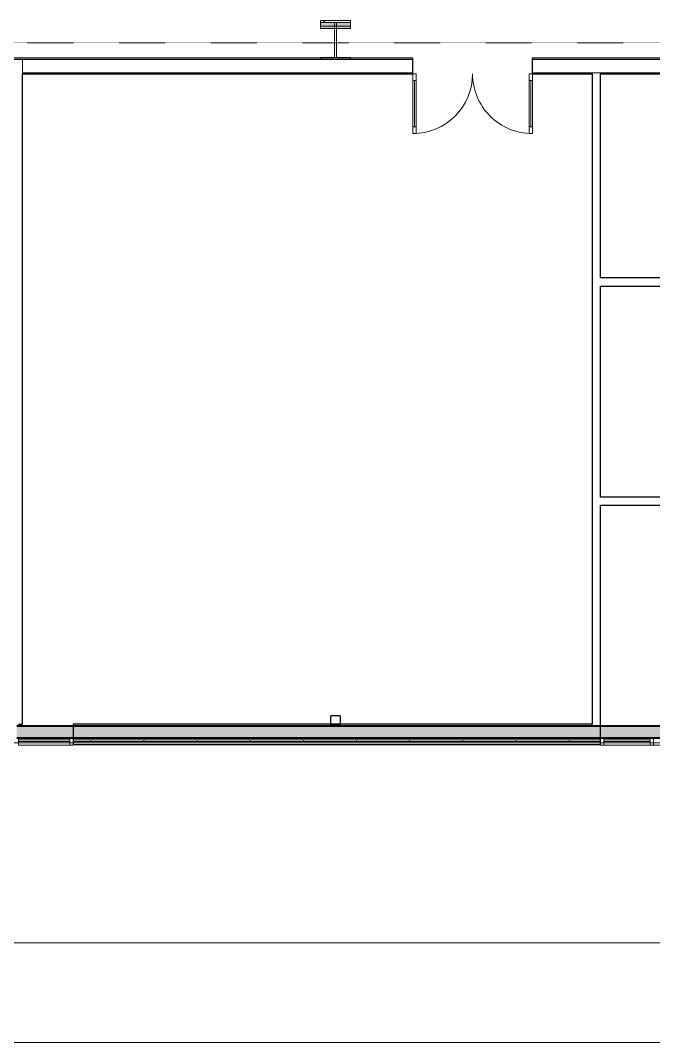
# Model space of a CAD drawing. Header units: inches. Extents: x 20541 to 27285, y -26063 to -19045.
# Drawn here: x 24630 to 25011, y -22952 to -22337 of the extents above; entities that cross this region are included whole.
import ezdxf

# ---------------------------------------------------------------- set-up
doc = ezdxf.new("R2010")
doc.units = ezdxf.units.IN
doc.header["$MEASUREMENT"] = 0
doc.linetypes.add('Dash 1_16_', pattern=[0.125, 0.0625, -0.0625])
for name, color, linetype, lineweight in [('A-DOOR', 31, 'Continuous', 9), ('A-DOOR-GLAZ', 31, 'Continuous', 15), ('A-FLOR-CLRS', 90, 'Dash 1_16_', 9), ('A-GLAZ-CURT', 52, 'Continuous', 9), ('A-GLAZ-CWMG', 51, 'Continuous', 9), ('A-WALL', 113, 'Continuous', 9), ('A-WALL-PATT', 111, 'Continuous', 25), ('C-TOPO', 7, 'Continuous', 9), ('Conc', 7, 'Continuous', 9), ('I-WALL', 2, 'Continuous', 9), ('L-SITE-WALL', 31, 'Continuous', 9), ('S-BEAM', 12, 'Continuous', 9), ('S-COLS', 52, 'Continuous', 9)]:
    doc.layers.add(name, color=color, linetype=linetype, lineweight=lineweight)
pattern_1 = [(45, (0, 0), (-25.342707, 25.342707), []), (45, (0, 38.4), (-25.342707, 25.342707), [])]

# ---------------------------------------------------------------- blocks, each defined once
blk = doc.blocks.new('HSS-Hollow Structural Section-Column - HSS6X6X1_4-V5-Site Plan - Phase 1')
at = {"layer": 'S-COLS', "lineweight": 15}
for p, q in [((-3, 2.534), (-3, -2.534)), ((-2.767, -2.534), (-2.767, 2.534)), ((2.534, 3), (-2.534, 3)), ((-2.534, 2.767), (2.534, 2.767)), ((2.767, 2.534), (2.767, -2.534)), ((3, -2.534), (3, 2.534)), ((2.534, -2.767), (-2.534, -2.767)), ((-2.534, -3), (2.534, -3))]:
    blk.add_line(p, q, dxfattribs=at)
for centre, radius, start, end in [((-2.534, 2.534), 0.466, 90, 180), ((-2.534, 2.534), 0.233, 90, 180), ((2.534, 2.534), 0.466, 360, 90), ((2.534, 2.534), 0.233, 0, 90), ((-2.534, -2.534), 0.466, 180, 270), ((-2.534, -2.534), 0.233, 180, 270), ((2.534, -2.534), 0.466, 270, 360), ((2.534, -2.534), 0.233, 270, 360)]:
    blk.add_arc(centre, radius, start, end, dxfattribs=at)
blk = doc.blocks.new('Double-Glass 1 - 72_ x 96_-618616-Site Plan - Phase 1')
at = {"layer": 'A-DOOR', "lineweight": 13}
for p, q in [((-36.02, 36.78), (-36.02, 40.78)), ((-36.02, 40.78), (-34, 40.78)), ((-34, 36.78), (-34, 40.78)), ((34, 36.78), (34, 40.78)), ((36, 40.78), (34, 40.78)), ((36, 36.78), (36, 40.78)), ((-36.02, 36.78), (-34, 36.78)), ((34, 36.78), (36, 36.78)), ((-36.02, 8.78), (-34, 8.78)), ((-36.02, 4.78), (-36.02, 8.78)), ((-34, 4.78), (-34, 8.78)), ((36, 8.78), (34, 8.78)), ((34, 4.78), (34, 8.78)), ((36, 4.78), (36, 8.78)), ((-36.02, 4.78), (-34, 4.78)), ((36, 4.78), (34, 4.78))]:
    blk.add_line(p, q, dxfattribs=at)
at = {"layer": 'A-DOOR'}
for p, q in [((-36.02, 8.78), (-36.02, 36.78)), ((-34, 8.78), (-34, 36.78)), ((34, 8.78), (34, 36.78)), ((36, 8.78), (36, 36.78))]:
    blk.add_line(p, q, dxfattribs=at)
for centre, radius, start, end in [((-36.02, 4.78), 36, 360, 90), ((36, 4.76), 36.02, 90, 179.96662)]:
    blk.add_arc(centre, radius, start, end, dxfattribs=at)
at = {"layer": 'A-DOOR-GLAZ'}
for p, q in [((-35, 36.78), (-35, 8.78)), ((35, 8.78), (35, 36.78))]:
    blk.add_line(p, q, dxfattribs=at)
blk = doc.blocks.new('System Panel - Glazed-737289-Site Plan - Phase 1')
at = {"layer": 'A-GLAZ-CURT'}
for p, q in [((15.5, -0.25), (-15.5, -0.25)), ((-15.5, -0.25), (-15.5, -1.25)), ((-15.5, -1.25), (-15.5, -0.25)), ((-15.5, -0.25), (-15.5, -0.25)), ((15.5, -0.25), (-15.5, -0.25)), ((-15.5, -1.25), (15.5, -1.25)), ((-15.5, -1.25), (15.5, -1.25)), ((-15.5, -1.25), (-15.5, -1.25)), ((15.5, -1.25), (15.5, -0.25)), ((15.5, -0.25), (15.5, -1.25)), ((15.5, -0.25), (15.5, -0.25)), ((15.5, -1.25), (15.5, -1.25))]:
    blk.add_line(p, q, dxfattribs=at)
blk = doc.blocks.new('Rectangular Mullion - Rectangular Mullion 1-737287-Site Plan - Phase 1')
at = {"layer": 'A-GLAZ-CWMG'}
for p, q in [((24628.39, -22769.05), (24628.39, -22773.05)), ((24628.39, -22773.05), (24628.39, -22769.05)), ((24628.39, -22769.05), (24628.39, -22769.05)), ((24661.39, -22769.05), (24628.39, -22769.05)), ((24628.39, -22769.05), (24661.39, -22769.05)), ((24628.39, -22773.05), (24628.39, -22773.05)), ((24628.39, -22773.05), (24661.39, -22773.05)), ((24628.39, -22773.05), (24661.39, -22773.05)), ((24661.39, -22769.05), (24661.39, -22769.05)), ((24661.39, -22769.05), (24661.39, -22773.05)), ((24661.39, -22773.05), (24661.39, -22769.05)), ((24661.39, -22773.05), (24661.39, -22773.05))]:
    blk.add_line(p, q, dxfattribs=at)
blk = doc.blocks.new('Rectangular Mullion - Rectangular Mullion 1-706162-Site Plan - Phase 1')
at = {"layer": 'A-GLAZ-CWMG', "lineweight": 13}
for p, q in [((0, 2), (-2, 2)), ((-2, 2), (-2, -2)), ((0, -2), (0, 2)), ((-2, -2), (0, -2))]:
    blk.add_line(p, q, dxfattribs=at)
at = {"layer": 'A-GLAZ-CWMG'}
for p, q in [((-2, 2), (-2, 2)), ((0, 2), (0, 2)), ((-2, -2), (-2, -2)), ((0, -2), (0, -2))]:
    blk.add_line(p, q, dxfattribs=at)
blk = doc.blocks.new('Girt_C - 8_D-707918-Site Plan - Phase 1')
at = {"layer": 'S-BEAM'}
for points in [[(26266.27, -22761.24), (24627.39, -22761.24), (24627.39, -22761.05), (26266.27, -22761.05)], [(26266.27, -22761.16), (24627.39, -22761.16), (24627.39, -22761.24), (26266.27, -22761.24)], [(26266.27, -22761.7), (24627.39, -22761.7), (24627.39, -22761.16), (26266.27, -22761.16)], [(26266.27, -22768.87), (24627.39, -22768.87), (24627.39, -22761.24), (26266.27, -22761.24)], [(26266.27, -22768.94), (24627.39, -22768.94), (24627.39, -22768.41), (26266.27, -22768.41)], [(26266.27, -22769.05), (24627.39, -22769.05), (24627.39, -22768.87), (26266.27, -22768.87)], [(26266.27, -22768.87), (24627.39, -22768.87), (24627.39, -22768.94), (26266.27, -22768.94)]]:
    blk.add_hatch(color=256, dxfattribs=at).paths.add_polyline_path(points, flags=0)
for p, q in [((26266.27, -22761.05), (24627.39, -22761.05)), ((24627.39, -22761.16), (26266.27, -22761.16)), ((24627.39, -22761.16), (26266.27, -22761.16)), ((24627.39, -22761.63), (26266.27, -22761.63)), ((24627.39, -22761.7), (26266.27, -22761.7)), ((24627.39, -22768.41), (26266.27, -22768.41)), ((24627.39, -22768.48), (26266.27, -22768.48)), ((24627.39, -22768.94), (26266.27, -22768.94)), ((24627.39, -22768.94), (26266.27, -22768.94)), ((24627.39, -22769.05), (26266.27, -22769.05))]:
    blk.add_line(p, q, dxfattribs=at)
blk = doc.blocks.new('Rectangular Mullion - Rectangular Mullion 1-592574-Site Plan - Phase 1')
at = {"layer": 'A-GLAZ-CWMG', "lineweight": 13}
for p, q in [((-2, 2), (0, 2)), ((-2, -2), (-2, 2)), ((0, 2), (0, -2)), ((0, -2), (-2, -2))]:
    blk.add_line(p, q, dxfattribs=at)
at = {"layer": 'A-GLAZ-CWMG'}
for p, q in [((-2, 2), (-2, 2)), ((0, 2), (0, 2)), ((-2, -2), (-2, -2)), ((0, -2), (0, -2))]:
    blk.add_line(p, q, dxfattribs=at)
blk = doc.blocks.new('Rectangular Mullion - Rectangular Mullion 1-600438-Site Plan - Phase 1')
at = {"layer": 'A-GLAZ-CWMG'}
for p, q in [((25046.89, -22769.05), (25009.89, -22769.05)), ((25009.89, -22769.05), (25046.89, -22769.05)), ((25009.89, -22773.05), (25046.89, -22773.05)), ((25009.89, -22773.05), (25046.89, -22773.05)), ((25046.89, -22769.05), (25046.89, -22769.05)), ((25046.89, -22769.05), (25046.89, -22773.05)), ((25046.89, -22773.05), (25046.89, -22769.05)), ((25046.89, -22773.05), (25046.89, -22773.05))]:
    blk.add_line(p, q, dxfattribs=at)
blk = doc.blocks.new('System Panel - Glazed-706159-Site Plan - Phase 1')
at = {"layer": 'A-GLAZ-CURT'}
for p, q in [((14, -0.25), (-14, -0.25)), ((-14, -0.25), (-14, -1.25)), ((-14, -1.25), (-14, -0.25)), ((-14, -0.25), (-14, -0.25)), ((14, -0.25), (-14, -0.25)), ((-14, -1.25), (14, -1.25)), ((-14, -1.25), (14, -1.25)), ((-14, -1.25), (-14, -1.25)), ((14, -1.25), (14, -0.25)), ((14, -0.25), (14, -1.25)), ((14, -0.25), (14, -0.25)), ((14, -1.25), (14, -1.25))]:
    blk.add_line(p, q, dxfattribs=at)
blk = doc.blocks.new('Rectangular Mullion - Rectangular Mullion 1-674845-Site Plan - Phase 1')
at = {"layer": 'A-GLAZ-CWMG'}
for p, q in [((24978.89, -22769.05), (24978.89, -22773.05)), ((24978.89, -22773.05), (24978.89, -22769.05)), ((24978.89, -22769.05), (24978.89, -22769.05)), ((25009.89, -22769.05), (24978.89, -22769.05)), ((24978.89, -22769.05), (25009.89, -22769.05)), ((24978.89, -22773.05), (24978.89, -22773.05)), ((24978.89, -22773.05), (25009.89, -22773.05)), ((24978.89, -22773.05), (25009.89, -22773.05))]:
    blk.add_line(p, q, dxfattribs=at)
blk = doc.blocks.new('Rectangular Mullion - Rectangular Mullion 1-592303-Site Plan - Phase 1')
at = {"layer": 'A-GLAZ-CWMG', "lineweight": 13}
for p, q in [((-1, 2), (1, 2)), ((-1, -2), (-1, 2)), ((1, 2), (1, -2)), ((1, -2), (-1, -2))]:
    blk.add_line(p, q, dxfattribs=at)
at = {"layer": 'A-GLAZ-CWMG'}
for p, q in [((-1, 2), (-1, 2)), ((1, 2), (1, 2)), ((-1, -2), (-1, -2)), ((1, -2), (1, -2))]:
    blk.add_line(p, q, dxfattribs=at)

msp = doc.modelspace()

# ---------------------------------------------------------------- hatches: boundary and pattern name
at = {"layer": 'A-WALL-PATT', "lineweight": 9}
h = msp.add_hatch(dxfattribs=at)
h.set_pattern_fill('FP_6', color=256, style=0, pattern_type=2)
h.set_pattern_definition([(0, (0, 0), (81.92, 20.48), [3.379, -58.061, 3.379, -58.061, -327.68]), (0, (0, 0), (81.92, 20.48), [-122.88, 3.379, -119.501, 3.379, -58.061, -143.36]), (0, (0, 0), (81.92, 20.48), [-307.2, 3.379, -37.581, 3.379, -99.021]), (120, (30.72, 10.24), (-58.6962, 60.704801), [3.379, -58.061, 3.379, -58.061, -327.68]), (120, (30.72, 10.24), (-58.6962, 60.704801), [-122.88, 3.379, -119.501, 3.379, -58.061, -143.36]), (120, (30.72, 10.24), (-58.6962, 60.704801), [-307.2, 3.379, -37.581, 3.379, -99.021]), (240, (40.96, 51.2), (-23.2238, -81.184801), [3.379, -58.061, 3.379, -58.061, -327.68]), (240, (40.96, 51.2), (-23.2238, -81.184801), [-122.88, 3.379, -119.501, 3.379, -58.061, -143.36]), (240, (40.96, 51.2), (-23.2238, -81.184801), [-307.2, 3.379, -37.581, 3.379, -99.021])])
h.paths.add_polyline_path([(25577.85, -22368.68), (25563.89, -22368.68), (25563.89, -22368.05), (25577.85, -22368.05)], flags=0)
h.paths.add_polyline_path([(25445.93, -22368.68), (25445.93, -22368.05), (25470.9, -22368.05), (25470.9, -22368.68)], flags=0)
h.paths.add_polyline_path([(25376.39, -22368.68), (25302.39, -22368.68), (25302.39, -22368.05), (25376.39, -22368.05)], flags=0)
h.paths.add_polyline_path([(25105.89, -22368.68), (24978.89, -22368.68), (24978.89, -22368.05), (25105.89, -22368.05)], flags=0)
h.paths.add_polyline_path([(24630.89, -22368.05), (24865.89, -22368.05), (24865.89, -22368.68), (24630.89, -22368.68)], flags=0)
h.paths.add_polyline_path([(24973.89, -22368.68), (24937.89, -22368.68), (24937.89, -22368.05), (24973.89, -22368.05)], flags=0)
h.paths.add_polyline_path([(25170.39, -22368.68), (25170.39, -22368.05), (25297.39, -22368.05), (25297.39, -22368.68)], flags=0)
h.paths.add_polyline_path([(25381.39, -22368.68), (25381.39, -22368.05), (25440.93, -22368.05), (25440.93, -22368.68)], flags=0)
h.paths.add_polyline_path([(25582.85, -22368.68), (25582.85, -22368.05), (25642.39, -22368.05), (25642.39, -22368.68)], flags=0)
h.paths.add_polyline_path([(25721.39, -22368.68), (25647.39, -22368.68), (25647.39, -22368.05), (25721.39, -22368.05)], flags=0)
h = msp.add_hatch(dxfattribs=at)
h.set_pattern_fill('FP_7', color=256, style=0, pattern_type=2)
h.set_pattern_definition([(0, (0, 0), (0, 32), []), (90, (0, 0), (-32, 2e-15), [])])
h.paths.add_polyline_path([(24978.89, -22770.8), (24661.39, -22770.8), (24661.39, -22769.8), (24978.89, -22769.8)], flags=0)
at = {"layer": 'S-COLS'}
h = msp.add_hatch(dxfattribs=at)
h.set_pattern_fill('FP_1', color=256, style=0, pattern_type=2)
h.set_pattern_definition(pattern_1)
h.paths.add_polyline_path([(24828.39, -22337.8), (24810.39, -22337.8), (24810.39, -22336.55), (24828.39, -22336.55)], flags=0)
msp.add_hatch(color=256, dxfattribs=at).paths.add_polyline_path([(24828.39, -22341.31), (24810.39, -22341.31), (24810.39, -22337.8), (24828.39, -22337.8)], flags=0)
h = msp.add_hatch(dxfattribs=at)
h.set_pattern_fill('FP_1', color=256, style=0, pattern_type=2)
h.set_pattern_definition(pattern_1)
h.paths.add_polyline_path([(24810.39, -22358.8), (24828.39, -22358.8), (24828.39, -22360.05), (24810.39, -22360.05)], flags=0)

# ---------------------------------------------------------------- linework, layer by layer
at = {"layer": 'A-FLOR-CLRS'}
msp.add_line((24603.39, -22350.05), (25975.39, -22350.05), dxfattribs=at)
at = {"layer": 'A-WALL'}
for p, q in [((24625.89, -22360.05), (24865.89, -22360.05)), ((24630.89, -22360.05), (24630.89, -22368.68)), ((24937.89, -22360.05), (25110.89, -22360.05)), ((24630.89, -22368.05), (24865.89, -22368.05)), ((24937.89, -22368.05), (25110.89, -22368.05)), ((24973.89, -22368.68), (24973.89, -22368.05)), ((24978.89, -22368.68), (24978.89, -22368.05)), ((24978.89, -22761.05), (24661.39, -22761.05)), ((24973.89, -22760.43), (24973.89, -22761.05)), ((24978.89, -22769.05), (24661.39, -22769.05)), ((24978.89, -22769.8), (24661.39, -22769.8)), ((24978.89, -22770.8), (24661.39, -22770.8)), ((24978.89, -22771.55), (24661.39, -22771.55))]:
    msp.add_line(p, q, dxfattribs=at)
at = {"layer": 'C-TOPO'}
msp.add_line((26277.07, -22771.59), (23481.19, -22771.59), dxfattribs=at)
at = {"layer": 'Conc'}
for p, q in [((24301.39, -22892.07), (25988.68, -22892.07)), ((26277.87, -22952.07), (21906.11, -22952.07))]:
    msp.add_line(p, q, dxfattribs=at)
at = {"layer": 'I-WALL', "lineweight": 25}
for p, q in [((24630.89, -22359.3), (24625.89, -22359.3)), ((24630.89, -22760.43), (24630.89, -22368.68)), ((24973.89, -22368.68), (24973.89, -22760.43)), ((24978.89, -22491.55), (24978.89, -22368.68)), ((25105.89, -22491.55), (24978.89, -22491.55)), ((24978.89, -22623.55), (24978.89, -22496.55)), ((24978.89, -22496.55), (25105.89, -22496.55)), ((25105.89, -22623.55), (24978.89, -22623.55)), ((24978.89, -22760.43), (24978.89, -22628.55)), ((24978.89, -22628.55), (25127.89, -22628.55)), ((24628.39, -22760.43), (24630.89, -22760.43))]:
    msp.add_line(p, q, dxfattribs=at)
at = {"layer": 'L-SITE-WALL', "lineweight": 25}
for p, q in [((24865.89, -22359.3), (24630.89, -22359.3)), ((24865.89, -22368.68), (24865.89, -22359.3)), ((25110.89, -22359.3), (24937.89, -22359.3)), ((24937.89, -22359.3), (24937.89, -22368.68)), ((24630.89, -22368.68), (24865.89, -22368.68)), ((24937.89, -22368.68), (24973.89, -22368.68)), ((24978.89, -22368.68), (25105.89, -22368.68)), ((24973.89, -22760.43), (24661.39, -22760.43)), ((24661.39, -22760.43), (24661.39, -22772.55)), ((24978.89, -22772.55), (24978.89, -22760.43)), ((24661.39, -22772.55), (24978.89, -22772.55))]:
    msp.add_line(p, q, dxfattribs=at)
at = {"layer": 'S-COLS', "lineweight": 15}
for p, q in [((24828.39, -22336.55), (24810.39, -22336.55)), ((24810.39, -22336.55), (24810.39, -22337.8)), ((24828.39, -22337.8), (24828.39, -22336.55)), ((24810.39, -22337.8), (24828.39, -22337.8)), ((24820.02, -22337.8), (24818.77, -22337.8)), ((24818.77, -22337.8), (24818.77, -22358.8)), ((24820.02, -22358.8), (24820.02, -22337.8)), ((24810.39, -22358.8), (24810.39, -22360.05)), ((24828.39, -22358.8), (24810.39, -22358.8)), ((24810.39, -22360.05), (24828.39, -22360.05)), ((24818.77, -22358.8), (24820.02, -22358.8)), ((24828.39, -22360.05), (24828.39, -22358.8))]:
    msp.add_line(p, q, dxfattribs=at)
at = {"layer": 'S-COLS'}
for p, q in [((24810.39, -22337.8), (24810.39, -22341.31)), ((24810.39, -22340.05), (24828.39, -22340.05)), ((24828.39, -22341.31), (24810.39, -22341.31)), ((24818.77, -22341.31), (24820.02, -22341.31)), ((24828.39, -22337.8), (24828.39, -22341.31))]:
    msp.add_line(p, q, dxfattribs=at)

# ---------------------------------------------------------------- block references
at = {"layer": 'A-DOOR', "rotation": 180}
msp.add_blockref('Double-Glass 1 - 72_ x 96_-618616-Site Plan - Phase 1', (24901.89, -22363.9), dxfattribs=at)
at = {"layer": 'A-GLAZ-CURT', "rotation": 180}
for name, p in [('System Panel - Glazed-737289-Site Plan - Phase 1', (24643.89, -22771.05)), ('System Panel - Glazed-706159-Site Plan - Phase 1', (24994.89, -22771.05))]:
    msp.add_blockref(name, p, dxfattribs=at)
at = {"layer": 'A-GLAZ-CWMG'}
for name, p in [('Rectangular Mullion - Rectangular Mullion 1-737287-Site Plan - Phase 1', (0, 0)), ('Rectangular Mullion - Rectangular Mullion 1-706162-Site Plan - Phase 1', (24661.39, -22771.05)), ('Rectangular Mullion - Rectangular Mullion 1-674845-Site Plan - Phase 1', (0, 0)), ('Rectangular Mullion - Rectangular Mullion 1-600438-Site Plan - Phase 1', (0, 0))]:
    msp.add_blockref(name, p, dxfattribs=at)
at = {"layer": 'A-GLAZ-CWMG', "extrusion": (0, 0, -1)}
for name, p in [('Rectangular Mullion - Rectangular Mullion 1-592574-Site Plan - Phase 1', (-24978.89, -22771.05)), ('Rectangular Mullion - Rectangular Mullion 1-592303-Site Plan - Phase 1', (-25009.89, -22771.05))]:
    msp.add_blockref(name, p, dxfattribs=at)
at = {"layer": 'S-BEAM'}
msp.add_blockref('Girt_C - 8_D-707918-Site Plan - Phase 1', (0, 0), dxfattribs=at)
at = {"layer": 'S-COLS', "rotation": 180}
msp.add_blockref('HSS-Hollow Structural Section-Column - HSS6X6X1_4-V5-Site Plan - Phase 1', (24819.39, -22758.05), dxfattribs=at)

doc.saveas('drawing.dxf')
